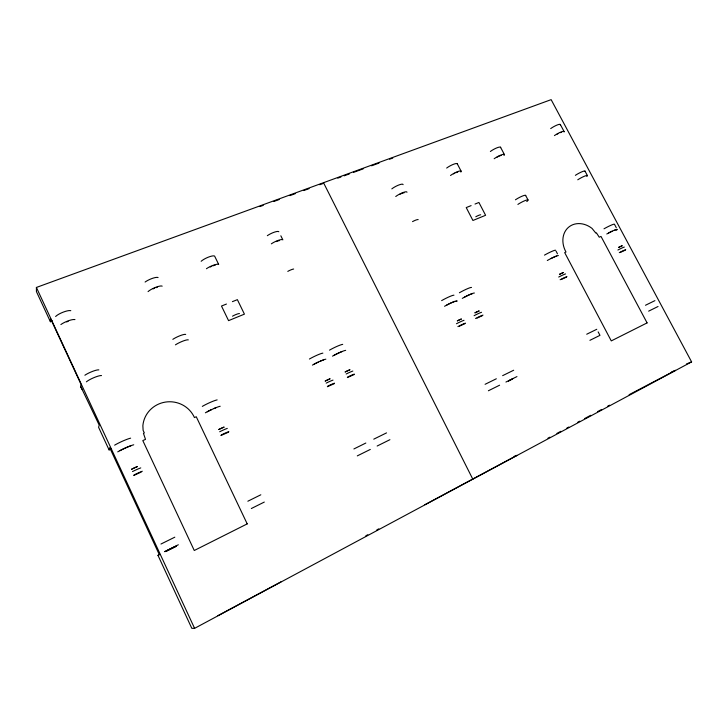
<?xml version="1.0" encoding="UTF-8"?>
<svg xmlns="http://www.w3.org/2000/svg" width="728" height="728" viewBox="0 0 728 728"><rect width="100%" height="100%" fill="white"/><g stroke="black" fill="none" stroke-linecap="round" stroke-linejoin="round"><path stroke-width="1.09" d="M52.525 320.948L50.405 321.749L50.514 318.582L81.017 384.329L80.617 386.714L82.064 389.416M80.672 386.404L99.208 425.134L98.589 427.291L109.082 449.922L110.292 447.401L109.955 448.266L159.268 554.563L157.985 555.364L191.828 628.355L194.594 628.346L691.6 361.88L551.141 99.645L36.4 287.451L36.445 291.646L50.405 321.749M365.829 535.79L367.822 534.725M376.813 529.902L378.806 528.837M547.938 438.22L549.922 437.155M556.884 433.424L560.86 431.295M566.821 428.1L568.814 427.027M577.759 422.24L579.752 421.175M584.721 418.509L590.681 415.315M597.643 411.584L601.619 409.454M607.589 406.26L609.573 405.187M217.845 615.697L281.017 581.827M424.87 504.713L516.971 455.346L514.195 456.356M133.688 475.52L141.123 472.099M220.884 435.544L228.619 432.114M327.363 386.723L334.289 383.665M347.329 377.568L354.099 374.583M459.395 326.18L464.883 323.678M477.049 318.091L482.437 315.624M561.588 279.334L566.53 277.077M620.72 252.216L625.361 250.104M160.961 544.034L174.802 537.182M247.848 501.219L260.815 494.794M353.89 448.958L365.829 443.043M373.764 439.166L386.532 432.887M485.094 384.302L496.332 378.778M502.648 375.648L513.677 370.234M586.713 334.225L596.778 329.284M645.49 305.26L654.909 300.637M164.501 551.66L178.342 544.771M251.333 508.526L264.3 502.065M357.302 455.883L370.297 449.44M377.159 446.018L389.908 439.694M488.388 390.763L499.617 385.194M505.933 382.045L516.953 376.585M511.975 379.215L508.435 381.008L512.721 378.76M589.917 340.322L599.972 335.344L598.143 331.877M648.639 311.156L658.039 306.497M175.648 546.346L166.348 550.987M165.183 551.624L176.012 546.246M157.985 555.364L160.014 554.354M166.121 551.324L176.294 546.264M109.082 449.922L111.147 449.003M686.477 363.973L691.6 361.88M671.598 371.935L675.575 370.325L629.11 394.703M226.453 304.04L221.494 306.042L228.565 320.639L244.426 314.141L237.374 299.654L232.414 301.647M471.116 205.624L466.229 207.58L472.927 220.475L485.594 215.288L478.924 202.475L475.02 204.049M260.033 206.534L263.227 205.36M273.892 201.465L279.224 199.518M289.899 195.623L295.231 193.675M303.758 190.563L309.1 188.616M319.765 184.721L322.959 183.556M337.765 178.151L340.941 176.986M344.116 175.83L349.404 173.901M353.626 172.354L363.145 168.878M371.608 165.793L379.006 163.09M389.58 159.223L392.756 158.067M471.953 479.479L472.809 479.179L323.505 182.701M616.279 227.655L614.441 224.215A9.036 0.864 -28 0 0 604.003 228.801M560.36 124.552L564.1 131.55M585.012 171.116L587.387 175.566M556.055 251.133L557.457 253.808M500.546 147.238L504.349 154.463M525.607 195.359L528.028 199.963M457.211 163.673L461.061 171.071M280.835 235.79L282.837 239.84A7.771 1.802 -25.8 0 0 278.324 240.34A7.771 1.802 -25.8 0 0 271.353 243.834M36.4 287.451L194.594 628.346M395.741 196.514A7.344 1.611 -27.6 0 1 402.893 192.592A7.344 1.611 -27.6 0 1 406.979 192.256M391.828 188.871A7.335 1.665 -27.6 0 1 398.971 184.939A7.335 1.665 -27.6 0 1 403.084 184.657M412.549 221.621A5.151 0.983 -27.5 0 1 418.163 219.629M400.027 194.203A5.142 1.128 -27.6 0 1 402.338 193.229M403.294 192.966A5.142 1.128 -27.6 0 1 404.031 192.865M450.523 175.494A7.198 1.52 -28.3 0 1 458.294 171.38A7.198 1.52 -28.3 0 1 460.87 172.054M446.664 168.059A7.189 1.574 -28.3 0 1 453.699 164.209A7.189 1.574 -28.3 0 1 457.339 164.073M475.784 216.753A5.06 0.837 -27.9 0 1 480.671 214.778M453.499 173.865A5.032 1.065 -28.3 0 1 454.672 173.246M455.819 172.727A5.032 1.065 -28.3 0 1 457.766 172.081M494.185 158.731A7.089 1.447 -28.8 0 1 501.829 154.7A7.089 1.447 -28.8 0 1 504.013 155.483M490.372 151.479A7.089 1.502 -28.8 0 1 497.306 147.684A7.089 1.502 -28.8 0 1 500.591 147.657M153.217 288.852A5.824 1.383 -24 0 1 154.6 288.215M156.001 287.669A5.824 1.383 -24 0 1 157.312 287.26M117.745 451.851A11.484 1.265 -24.9 0 1 133.734 444.79M114.633 445.163A11.475 1.338 -24.8 0 1 130.631 438.156M131.722 469.141A7.799 0.71 -25.2 0 1 137.146 466.666M119.792 450.741A10.074 1.11 -24.9 0 1 130.985 445.736M134.061 474.929A9.273 0.792 -25.3 0 1 142.315 471.244M132.496 471.562A9.264 0.819 -25.2 0 1 140.759 467.895M131.622 469.232A8.199 0.746 -25.2 0 1 137.328 466.621M547.301 260.497A9.209 0.883 -27.6 0 1 558.394 255.583M544.48 255.128A9.2 0.928 -27.7 0 1 555.582 250.241M559.568 274.283A6.252 0.491 -27.5 0 1 563.19 272.645M551.114 258.44A8.081 0.773 -27.6 0 1 556.711 256.092M560.132 279.743A7.426 0.546 -27.4 0 1 566.966 276.622M558.713 277.04A7.426 0.573 -27.4 0 1 565.556 273.937M559.459 274.365A6.57 0.519 -27.5 0 1 563.263 272.636M616.998 229.72A9.045 0.819 -27.9 0 1 616.27 230.33M606.779 233.997A9.045 0.819 -27.9 0 1 617.198 229.375M618.691 247.365A6.143 0.455 -27.7 0 1 622.085 245.818M608.617 232.951A7.935 0.719 -27.9 0 1 612.184 231.167M614.878 230.048A7.935 0.719 -27.9 0 1 615.642 229.839M619.3 252.625A7.298 0.51 -27.6 0 1 625.725 249.695M617.908 250.013A7.298 0.528 -27.7 0 1 624.333 247.092M618.582 247.438A6.452 0.482 -27.7 0 1 622.158 245.818M332.496 356.165A10.074 1.092 -26.3 0 1 345.673 350.35M329.511 350.141A10.074 1.156 -26.3 0 1 342.706 344.362M345.245 371.899A6.843 0.61 -26.4 0 1 349.759 369.833M334.143 355.246A8.845 0.956 -26.3 0 1 342.042 351.569M347.666 377.031A8.135 0.682 -26.4 0 1 354.336 374.074M346.173 374.001A8.126 0.71 -26.4 0 1 352.834 371.053M345.154 371.972A7.198 0.646 -26.4 0 1 349.904 369.806M175.457 344.844A8.381 1.511 -24.7 0 1 182.846 341.132A8.381 1.511 -24.7 0 1 188.306 339.894M172.827 339.339A8.372 1.556 -24.6 0 1 180.216 335.635A8.372 1.556 -24.6 0 1 185.695 334.434M60.888 324.561A8.827 2.075 -22.7 0 1 68.514 320.729A8.827 2.075 -22.7 0 1 74.966 319.61M55.628 316.507A8.818 2.148 -22.5 0 1 63.254 312.13A8.818 2.148 -22.5 0 1 70.798 310.683M206.434 268.732A8.053 1.893 -24.8 0 1 213.604 265.138A8.053 1.893 -24.8 0 1 218.691 264.455L214.624 256.11A8.044 1.966 -24.8 0 0 208.572 257.075A8.044 1.966 -24.8 0 0 201.165 261.279M232.505 316.189A5.66 1.046 -25.3 0 1 239.448 313.541M210.219 266.994A5.633 1.329 -24.8 0 1 211.557 266.375M212.885 265.856A5.633 1.329 -24.8 0 1 215.169 265.265M148.066 291.619A8.327 1.975 -24 0 1 155.583 287.36A8.327 1.975 -24 0 1 162.18 286.14M145.109 282.036A8.317 2.047 -23.9 0 1 152.452 278.351A8.317 2.047 -23.9 0 1 158.076 277.568M205.378 412.803A10.838 1.201 -25.5 0 1 220.193 406.26M202.32 406.388A10.829 1.274 -25.4 0 1 217.135 399.899M218.864 429.465A7.362 0.673 -25.7 0 1 223.906 427.154M207.262 411.775A9.509 1.056 -25.5 0 1 211.621 409.591M213.859 408.59A9.509 1.056 -25.5 0 1 215.925 407.744M221.239 434.971A8.745 0.746 -25.7 0 1 228.829 431.595M219.701 431.75A8.745 0.783 -25.7 0 1 227.291 428.382M218.764 429.538A7.735 0.71 -25.7 0 1 224.069 427.118M66.657 321.931A6.17 1.456 -22.7 0 1 68.159 321.348M86.414 381.836A8.873 1.593 -23.7 0 1 94.14 377.55A8.873 1.593 -23.7 0 1 101.511 375.575M84.876 375.239A8.873 1.638 -23.6 0 1 92.538 371.389A8.873 1.638 -23.6 0 1 98.853 369.888M312.421 365.11A10.183 1.11 -26.2 0 1 325.853 359.177M309.427 359.022A10.174 1.174 -26.2 0 1 322.868 353.135M325.289 380.99A6.916 0.619 -26.3 0 1 329.884 378.888M314.105 364.173A8.936 0.974 -26.2 0 1 318.263 362.089M320.302 361.179A8.936 0.974 -26.2 0 1 323.596 359.923M327.709 386.177A8.217 0.692 -26.3 0 1 334.507 383.156M326.199 383.119A8.217 0.719 -26.3 0 1 333.005 380.107M325.198 381.062A7.271 0.655 -26.3 0 1 330.03 378.851M267.331 235.681A7.762 1.875 -25.8 0 1 274.292 232.196A7.762 1.875 -25.8 0 1 278.833 231.75M287.788 271.389A5.46 1.101 -25.9 0 1 293.639 269.023M276.212 241.587A5.442 1.265 -25.8 0 1 279.561 240.577M527.6 200.828A7.125 1.11 -28.2 0 1 526.781 201.538M517.89 204.413A7.125 1.11 -28.2 0 1 524.897 200.664A7.125 1.11 -28.2 0 1 528.028 200.291M515.46 199.8A7.125 1.147 -28.3 0 1 522.467 196.041A7.125 1.147 -28.3 0 1 525.607 195.696M557.202 134.098A4.878 0.946 -29.4 0 1 558.321 133.506M560.342 132.66A4.878 0.946 -29.4 0 1 561.625 132.423M554.445 135.608A6.971 1.347 -29.4 0 1 561.252 131.914A6.971 1.347 -29.4 0 1 564.036 131.986M550.696 128.592A6.962 1.392 -29.5 0 1 557.493 124.879A6.962 1.392 -29.5 0 1 560.305 124.998M577.759 179.798A6.998 1.028 -28.7 0 1 585.276 175.885A6.998 1.028 -28.7 0 1 586.768 176.485M575.375 175.339A6.998 1.065 -28.8 0 1 582.245 171.662A6.998 1.065 -28.8 0 1 584.912 171.489M457.02 301.037A9.564 0.983 -27.1 0 1 456.611 301.529M444.544 306.288A9.564 0.983 -27.1 0 1 456.847 300.837M441.641 300.609A9.555 1.037 -27.1 0 1 453.963 295.195M457.43 320.802A6.497 0.555 -27 0 1 461.443 318.982A6.825 0.582 -27 0 0 457.302 320.893M446.646 305.114A8.39 0.864 -27.1 0 1 454.936 301.438M457.894 326.599A7.717 0.61 -27 0 1 465.474 323.141M456.438 323.751A7.717 0.637 -27 0 1 464.018 320.302M462.289 298.38A9.491 0.965 -27.2 0 1 474.383 293.02M459.404 292.756A9.491 1.019 -27.2 0 1 471.507 287.433M475.065 312.767A6.452 0.537 -27.1 0 1 479.006 310.983M464.355 297.215A8.336 0.846 -27.2 0 1 472.508 293.611M475.548 318.509A7.662 0.601 -27.1 0 1 483.001 315.106M474.101 315.679A7.662 0.628 -27.1 0 1 481.554 312.294M474.947 312.858A6.78 0.564 -27.1 0 1 479.097 310.974M497.069 157.157A4.96 1.01 -28.8 0 1 501.183 155.428M247.211 523.887L194.267 550.495L142.806 440.577L145.5 439.375L143.443 433.315L144.317 432.933L143.116 430.357L142.87 425.725A26.927 26.163 0.2 0 1 165.374 402.093A26.927 26.163 0.2 0 1 194.44 417.572L196.269 416.753L247.211 523.887M647.092 322.895L611.274 340.904L564.691 252.607L565.984 252.034A21.849 18.082 53.3 0 1 568.204 227.564A21.849 18.082 53.3 0 1 592.028 228.401L595.822 233.087L596.405 232.833L599.253 237.21L601.01 236.427L647.092 322.895"/></g></svg>
